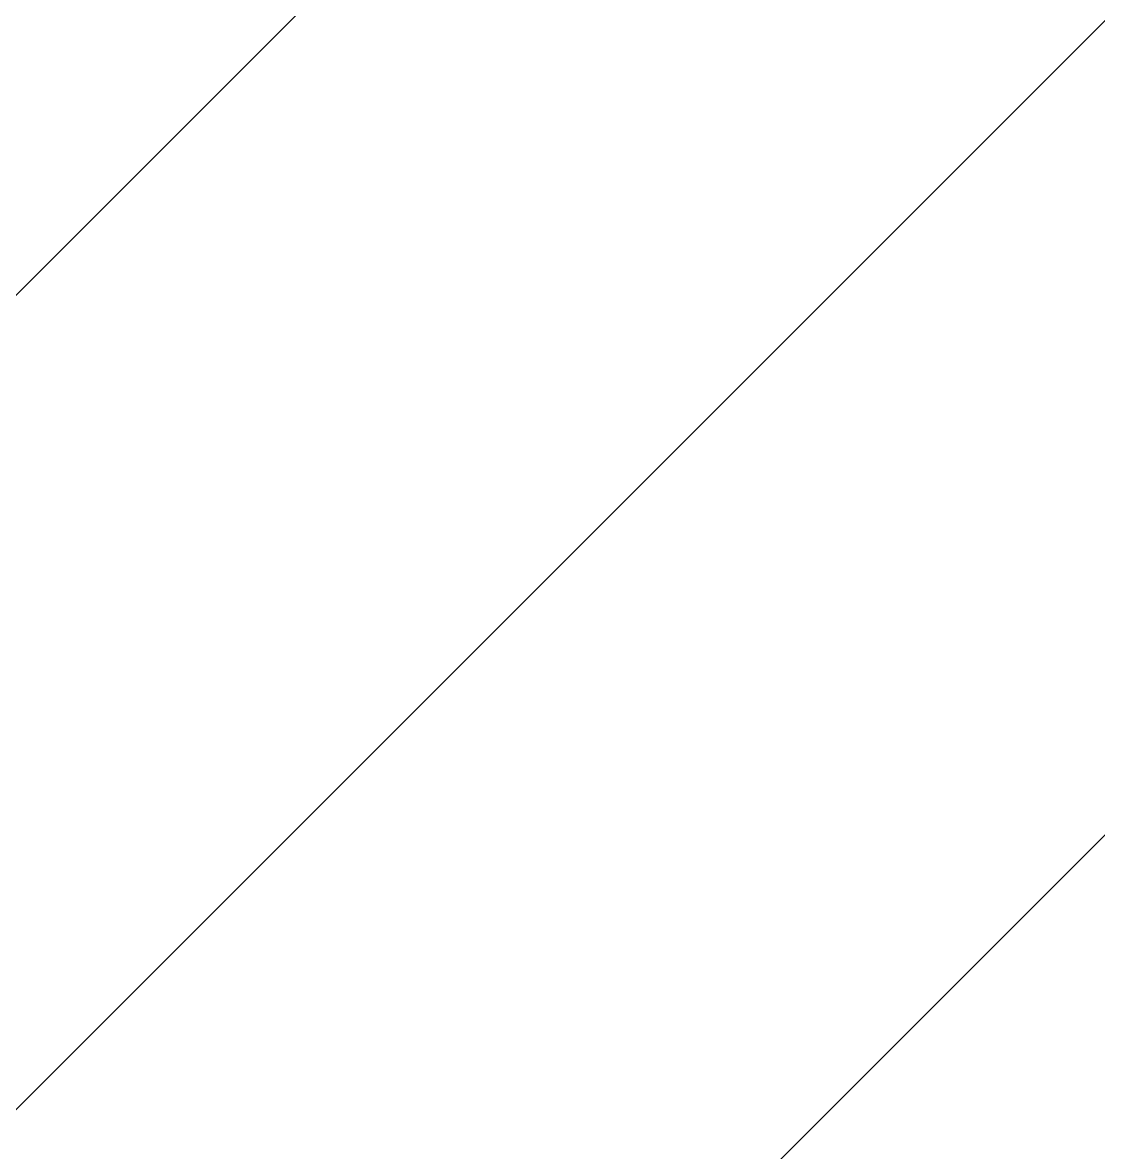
# Model space of a CAD drawing. Extents: x -225 to 1905, y -1183 to 75.
# Drawn here: x 18.68 to 37.37, y -358.63 to -339.01 of the extents above; entities that cross this region are included whole.
import ezdxf

# ---------------------------------------------------------------- set-up
doc = ezdxf.new("R2010")
doc.units = 0
for name, color, linetype in [('IQ_200_3D', 1, 'Continuous'), ('IQ_204_3D', 7, 'Continuous'), ('IQ_CON_HOTWATER_INT', 7, 'Continuous')]:
    doc.layers.add(name, color=color, linetype=linetype)

# ---------------------------------------------------------------- blocks, each defined once
blk = doc.blocks.new('*X7')
at = {"color": 0}
for p, q in [((137.8098, 2202.5616), (148.0588, 2212.8106)), ((138.7599, 2202.0975), (148.5229, 2211.8605)), ((139.8321, 2201.7554), (148.865, 2210.7883))]:
    blk.add_line(p, q, dxfattribs=at)
blk = doc.blocks.new('hotwater')
blk.add_circle((0, 0), 3)
at = {"xscale": 0.4000000000000909, "yscale": 0.4000000000000909, "zscale": 0.4000000000000909}
blk.add_blockref('*X7', (-56.62753, -883.62063), dxfattribs=at)
blk = doc.blocks.new('NMPWDRE5_INT')
at = {"layer": 'IQ_200_3D', "lineweight": 9}
mesh = blk.add_polyface(dxfattribs=at)
corners = [(560, -737, 1493), (0, -737, 1493), (0, -5, 1493), (560, -5, 1493)]
mesh.append_faces([[corners[k] for k in face] for face in [(0, 1, 2, 3)]])
mesh = blk.add_polyface(dxfattribs=at)
corners = [(560, -5, 1785), (0, -5, 1785), (0, -737, 1785), (560, -737, 1785)]
mesh.append_faces([[corners[k] for k in face] for face in [(0, 1, 2, 3)]])
mesh = blk.add_polyface(dxfattribs=at)
corners = [(3, -737, 1493), (557, -737, 1493), (557, -5, 1493), (3, -5, 1493)]
mesh.append_faces([[corners[k] for k in face] for face in [(0, 1, 2, 3)]])
mesh = blk.add_polyface(dxfattribs=at)
corners = [(3, -77, 150), (557, -77, 150), (557, -737, 150), (3, -737, 150)]
mesh.append_faces([[corners[k] for k in face] for face in [(0, 1, 2, 3)]])
mesh = blk.add_polyface(dxfattribs=at)
corners = [(3, -720, 710), (557, -720, 710), (557, -80, 710), (3, -80, 710)]
mesh.append_faces([[corners[k] for k in face] for face in [(0, 1, 2, 3)]])
mesh = blk.add_polyface(dxfattribs=at)
corners = [(3, -80, 1443), (557, -80, 1443), (557, -720, 1443), (3, -720, 1443)]
mesh.append_faces([[corners[k] for k in face] for face in [(0, 1, 2, 3)]])
at = {"layer": 'IQ_200_3D'}
mesh = blk.add_polyface(dxfattribs=at)
corners = [(560, -668, 1785), (0, -668, 1785), (0, -131, 1785), (560, -131, 1785)]
mesh.append_faces([[corners[k] for k in face] for face in [(0, 1, 2, 3)]])
mesh = blk.add_polyface(dxfattribs=at)
corners = [(560, -131, 1897), (0, -131, 1897), (0, -668, 1897), (560, -668, 1897)]
mesh.append_faces([[corners[k] for k in face] for face in [(0, 1, 2, 3)]])
at = {"layer": 'IQ_204_3D', "lineweight": 9}
mesh = blk.add_polyface(dxfattribs=at)
corners = [(21, -720, 956.99), (21, -671.945, 929.245), (21, -671.945, 928.4), (21, -669.357, 928.059), (21, -666.945, 927.06), (21, -664.874, 925.471), (21, -663.285, 923.4), (21, -662.286, 920.988), (21, -661.945, 918.4), (21, -662.286, 915.812), (21, -663.285, 913.4), (21, -664.874, 911.329), (21, -666.945, 909.739), (21, -669.357, 908.74), (21, -671.945, 908.4), (21, -671.945, 907.554), (21, -720, 879.81), (21, -100, 956.99), (21, -80, 956.99), (21, -80, 879.81), (21, -100, 879.81), (21, -148.055, 907.554), (21, -148.055, 908.4), (21, -150.643, 908.74), (21, -153.055, 909.739), (21, -155.126, 911.329), (21, -156.715, 913.4), (21, -157.714, 915.812), (21, -158.055, 918.4), (21, -157.714, 920.988), (21, -156.715, 923.4), (21, -155.126, 925.471), (21, -153.055, 927.06), (21, -150.643, 928.059), (21, -148.055, 928.4), (21, -148.055, 929.245)]
mesh.append_faces([[corners[k] for k in face] for face in [(34, 22, 33)]], dxfattribs={"vtx0": -1, "vtx1": -1})
mesh.append_faces([[corners[k] for k in face] for face in [(4, 12, 13, 3), (3, 13, 14, 2), (31, 24, 25), (32, 23, 24, 31), (33, 22, 23, 32)]], dxfattribs={"vtx0": -1, "vtx2": -1})
mesh.append_faces([[corners[k] for k in face] for face in [(9, 10, 7, 8), (19, 20, 17, 18), (28, 29, 27)]], dxfattribs={"vtx1": -1})
mesh.append_faces([[corners[k] for k in face] for face in [(4, 5, 12)]], dxfattribs={"vtx1": -1, "vtx2": -1})
mesh.append_faces([[corners[k] for k in face] for face in [(10, 11, 6, 7), (11, 12, 5, 6), (25, 26, 30, 31), (26, 27, 29, 30)]], dxfattribs={"vtx1": -1, "vtx3": -1})
mesh.append_faces([[corners[k] for k in face] for face in [(0, 1, 2, 14), (20, 21, 22, 17), (34, 35, 17, 22)]], dxfattribs={"vtx2": -1, "vtx3": -1})
mesh.append_faces([[corners[k] for k in face] for face in [(14, 15, 16, 0)]], dxfattribs={"vtx3": -1})
mesh = blk.add_polyface(dxfattribs=at)
corners = [(35, -154.678, 870.68), (35, -154.757, 871.28), (35, -154.989, 871.84), (35, -155.357, 872.32), (35, -155.838, 872.689), (35, -156.398, 872.921), (35, -156.998, 873), (35, -184.678, 873), (35, -184.678, 875), (35, -156.998, 875), (35, -155.88, 874.853), (35, -154.838, 874.421), (35, -153.943, 873.735), (35, -153.257, 872.84), (35, -152.825, 871.798), (35, -152.678, 870.68), (35, -152.678, 858), (35, -154.678, 858), (35, -665.322, 870.68), (35, -665.322, 858), (35, -667.322, 858), (35, -667.322, 870.68), (35, -667.175, 871.798), (35, -666.743, 872.84), (35, -666.057, 873.735), (35, -665.162, 874.421), (35, -664.12, 874.853), (35, -663.002, 875), (35, -635.322, 875), (35, -635.322, 873), (35, -663.002, 873), (35, -663.602, 872.921), (35, -664.162, 872.689), (35, -664.643, 872.32), (35, -665.011, 871.84), (35, -665.243, 871.28)]
mesh.append_faces([[corners[k] for k in face] for face in [(30, 27, 28, 29)]], dxfattribs={"vtx0": -1})
mesh.append_faces([[corners[k] for k in face] for face in [(2, 12, 13, 1), (0, 14, 15, 17), (14, 0, 1, 13), (12, 2, 3), (27, 30, 31, 26), (32, 25, 26, 31), (34, 23, 24, 33), (33, 24, 25, 32), (35, 22, 23, 34), (18, 21, 22, 35)]], dxfattribs={"vtx0": -1, "vtx2": -1})
mesh.append_faces([[corners[k] for k in face] for face in [(8, 9, 6, 7), (16, 17, 15)]], dxfattribs={"vtx1": -1})
mesh.append_faces([[corners[k] for k in face] for face in [(4, 5, 10, 11), (11, 12, 3, 4), (5, 6, 9, 10)]], dxfattribs={"vtx1": -1, "vtx3": -1})
mesh.append_faces([[corners[k] for k in face] for face in [(19, 20, 21, 18)]], dxfattribs={"vtx2": -1})

msp = doc.modelspace()

# ---------------------------------------------------------------- block references
msp.add_blockref('NMPWDRE5_INT', (0, 0))
at = {"layer": 'IQ_CON_HOTWATER_INT', "xscale": 25, "yscale": 25, "zscale": 25}
msp.add_blockref('hotwater', (0, -335), dxfattribs=at)

doc.saveas('drawing.dxf')
